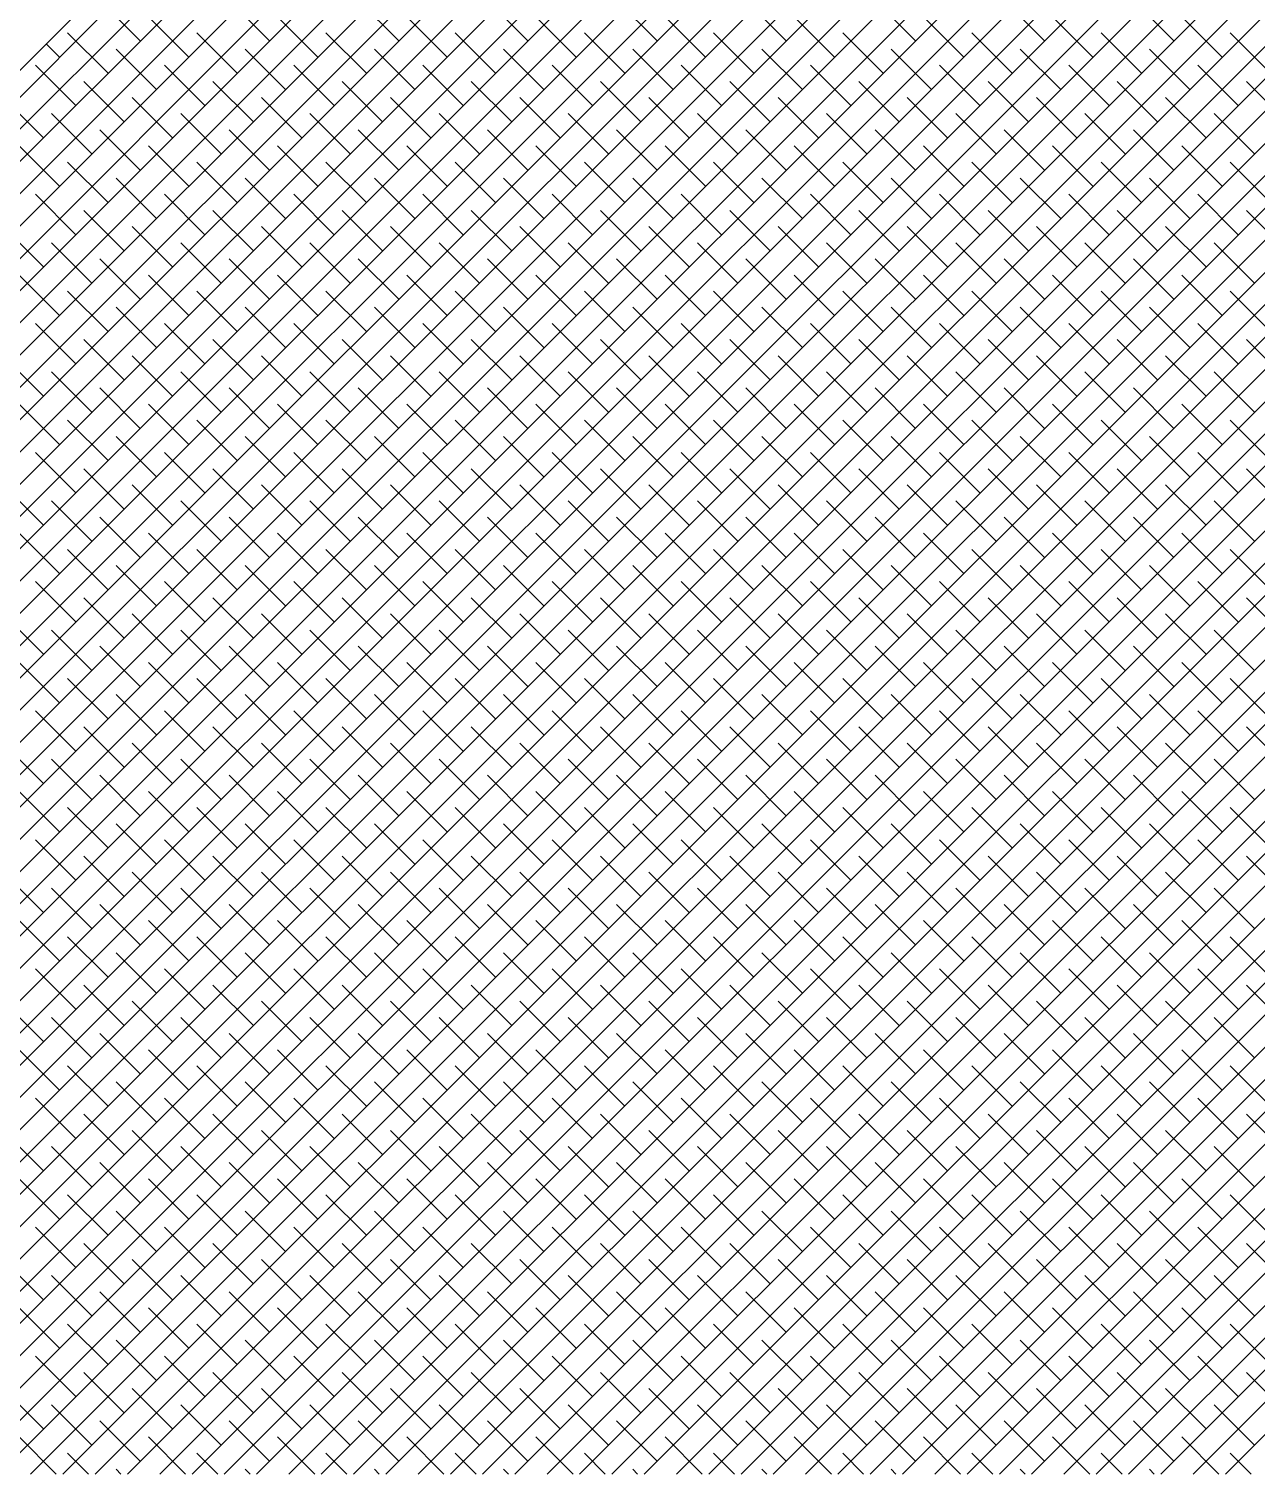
# Model space of a CAD drawing. Extents: x 34 to 831, y 17 to 546.
# Drawn here: x 139.352 to 140.024, y 54.465 to 55.257 of the extents above; entities that cross this region are included whole.
import ezdxf

# ---------------------------------------------------------------- set-up
doc = ezdxf.new("R2010")
doc.units = 0
doc.header["$LTSCALE"] = 8
doc.layers.get('0').update_dxf_attribs({"color": 2, "linetype": 'CONTINUOUS'})
doc.layers.add('OT', color=1, linetype='CONTINUOUS')

msp = doc.modelspace()

# ---------------------------------------------------------------- linework, layer by layer
for p, q in [((138.59316, 54.46542), (140.57864, 56.4509)), ((138.61084, 54.46542), (140.57864, 56.43322)), ((138.62852, 54.46542), (140.57864, 56.41554)), ((138.64619, 54.46542), (140.57864, 56.39786)), ((138.66387, 54.46542), (140.57864, 56.38019)), ((138.68155, 54.46542), (140.57864, 56.36251)), ((138.69923, 54.46542), (140.57864, 56.34483)), ((138.7169, 54.46542), (140.57864, 56.32715)), ((138.73458, 54.46542), (140.57864, 56.30948)), ((138.75226, 54.46542), (140.57864, 56.2918)), ((138.76994, 54.46542), (140.57864, 56.27412)), ((138.78762, 54.46542), (140.57864, 56.25644)), ((138.80529, 54.46542), (140.57864, 56.23877)), ((138.82297, 54.46542), (140.57864, 56.22109)), ((138.84065, 54.46542), (140.57864, 56.20341)), ((138.85833, 54.46542), (140.57864, 56.18573)), ((138.876, 54.46542), (140.57864, 56.16805)), ((138.89368, 54.46542), (140.57864, 56.15038)), ((138.91136, 54.46542), (140.57864, 56.1327)), ((138.92904, 54.46542), (140.57864, 56.11502)), ((138.94671, 54.46542), (140.57864, 56.09734)), ((138.96439, 54.46542), (140.57864, 56.07967)), ((138.98207, 54.46542), (140.57864, 56.06199)), ((138.99975, 54.46542), (140.57864, 56.04431)), ((139.01742, 54.46542), (140.57864, 56.02663)), ((139.0351, 54.46542), (140.57864, 56.00896)), ((139.05278, 54.46542), (140.57864, 55.99128)), ((139.07046, 54.46542), (140.57864, 55.9736)), ((139.08814, 54.46542), (140.57864, 55.95592)), ((139.10581, 54.46542), (140.57864, 55.93825)), ((139.12349, 54.46542), (140.57864, 55.92057)), ((139.14117, 54.46542), (140.57864, 55.90289)), ((139.15885, 54.46542), (140.57864, 55.88521)), ((139.17652, 54.46542), (140.57864, 55.86753)), ((139.1942, 54.46542), (140.57864, 55.84986)), ((139.21188, 54.46542), (140.57864, 55.83218)), ((139.22956, 54.46542), (140.57864, 55.8145)), ((139.24723, 54.46542), (140.57864, 55.79682)), ((139.26491, 54.46542), (140.57864, 55.77915)), ((139.28259, 54.46542), (140.57864, 55.76147)), ((139.30027, 54.46542), (140.57864, 55.74379)), ((139.31795, 54.46542), (140.57864, 55.72611)), ((139.33562, 54.46542), (140.57864, 55.70844)), ((139.3533, 54.46542), (140.57864, 55.69076)), ((139.37098, 54.46542), (140.57864, 55.67308)), ((139.38866, 54.46542), (140.57864, 55.6554)), ((139.40633, 54.46542), (140.57864, 55.63772)), ((139.42401, 54.46542), (140.57864, 55.62005)), ((139.44169, 54.46542), (140.57864, 55.60237)), ((139.45937, 54.46542), (140.57864, 55.58469)), ((139.47704, 54.46542), (140.57864, 55.56701)), ((139.49472, 54.46542), (140.57864, 55.54934)), ((139.5124, 54.46542), (140.57864, 55.53166)), ((139.53008, 54.46542), (140.57864, 55.51398)), ((139.54775, 54.46542), (140.57864, 55.4963)), ((139.56543, 54.46542), (140.57864, 55.47863)), ((139.58311, 54.46542), (140.57864, 55.46095)), ((139.60079, 54.46542), (140.57864, 55.44327)), ((139.61847, 54.46542), (140.57864, 55.42559)), ((139.63614, 54.46542), (140.57864, 55.40792)), ((139.65382, 54.46542), (140.57864, 55.39024)), ((139.6715, 54.46542), (140.57864, 55.37256)), ((139.68918, 54.46542), (140.57864, 55.35488)), ((139.70685, 54.46542), (140.57864, 55.3372)), ((139.72453, 54.46542), (140.57864, 55.31953)), ((139.74221, 54.46542), (140.57864, 55.30185)), ((139.75989, 54.46542), (140.57864, 55.28417)), ((139.41339, 55.2503), (139.39129, 55.27239)), ((139.4841, 55.2503), (139.462, 55.27239)), ((139.55481, 55.2503), (139.53271, 55.27239)), ((139.62552, 55.2503), (139.60342, 55.27239)), ((139.69623, 55.2503), (139.67413, 55.27239)), ((139.76694, 55.2503), (139.74484, 55.27239)), ((139.83765, 55.2503), (139.81556, 55.27239)), ((139.90836, 55.2503), (139.88627, 55.27239)), ((139.97907, 55.2503), (139.95698, 55.27239)), ((139.4399, 55.24146), (139.41781, 55.26355)), ((139.51062, 55.24146), (139.48852, 55.26355)), ((139.58133, 55.24146), (139.55923, 55.26355)), ((139.65204, 55.24146), (139.62994, 55.26355)), ((139.72275, 55.24146), (139.70065, 55.26355)), ((139.79346, 55.24146), (139.77136, 55.26355)), ((139.77756, 54.46542), (140.57864, 55.26649)), ((139.86417, 55.24146), (139.84207, 55.26355)), ((139.93488, 55.24146), (139.91278, 55.26355)), ((140.00559, 55.24146), (139.98349, 55.26355)), ((139.39571, 55.23262), (139.37361, 55.25471)), ((139.46642, 55.23262), (139.44432, 55.25471)), ((139.53713, 55.23262), (139.51503, 55.25471)), ((139.60784, 55.23262), (139.58575, 55.25471)), ((139.67855, 55.23262), (139.65646, 55.25471)), ((139.74926, 55.23262), (139.72717, 55.25471)), ((139.81997, 55.23262), (139.79788, 55.25471)), ((139.89069, 55.23262), (139.86859, 55.25471)), ((139.9614, 55.23262), (139.9393, 55.25471)), ((140.03211, 55.23262), (140.01001, 55.25471)), ((139.36919, 55.24146), (139.36193, 55.24872)), ((139.79524, 54.46542), (140.57864, 55.24882)), ((139.42223, 55.22378), (139.40013, 55.24588)), ((139.49294, 55.22378), (139.47084, 55.24588)), ((139.56365, 55.22378), (139.54155, 55.24588)), ((139.63436, 55.22378), (139.61226, 55.24588)), ((139.70507, 55.22378), (139.68297, 55.24588)), ((139.77578, 55.22378), (139.75368, 55.24588)), ((139.84649, 55.22378), (139.82439, 55.24588)), ((139.9172, 55.22378), (139.8951, 55.24588)), ((139.98791, 55.22378), (139.96582, 55.24588)), ((139.37803, 55.21494), (139.35594, 55.23704)), ((139.44874, 55.21494), (139.42665, 55.23704)), ((139.51945, 55.21494), (139.49736, 55.23704)), ((139.59016, 55.21494), (139.56807, 55.23704)), ((139.66088, 55.21494), (139.63878, 55.23704)), ((139.73159, 55.21494), (139.70949, 55.23704)), ((139.8023, 55.21494), (139.7802, 55.23704)), ((139.81292, 54.46542), (140.57864, 55.23114)), ((139.87301, 55.21494), (139.85091, 55.23704)), ((139.94372, 55.21494), (139.92162, 55.23704)), ((140.01443, 55.21494), (139.99233, 55.23704)), ((139.40455, 55.2061), (139.38245, 55.2282)), ((139.47526, 55.2061), (139.45316, 55.2282)), ((139.54597, 55.2061), (139.52387, 55.2282)), ((139.61668, 55.2061), (139.59458, 55.2282)), ((139.68739, 55.2061), (139.6653, 55.2282)), ((139.7581, 55.2061), (139.73601, 55.2282)), ((139.82881, 55.2061), (139.80672, 55.2282)), ((139.89952, 55.2061), (139.87743, 55.2282)), ((139.97023, 55.2061), (139.94814, 55.2282)), ((140.04095, 55.2061), (140.01885, 55.2282)), ((139.36036, 55.19726), (139.33826, 55.21936)), ((139.43107, 55.19726), (139.40897, 55.21936)), ((139.50178, 55.19726), (139.47968, 55.21936)), ((139.57249, 55.19726), (139.55039, 55.21936)), ((139.6432, 55.19726), (139.6211, 55.21936)), ((139.71391, 55.19726), (139.69181, 55.21936)), ((139.78462, 55.19726), (139.76252, 55.21936)), ((139.85533, 55.19726), (139.83323, 55.21936)), ((139.92604, 55.19726), (139.90394, 55.21936)), ((139.99675, 55.19726), (139.97465, 55.21936)), ((139.38687, 55.18842), (139.36477, 55.21052)), ((139.45758, 55.18842), (139.43549, 55.21052)), ((139.52829, 55.18842), (139.5062, 55.21052)), ((139.599, 55.18842), (139.57691, 55.21052)), ((139.66971, 55.18842), (139.64762, 55.21052)), ((139.74043, 55.18842), (139.71833, 55.21052)), ((139.81114, 55.18842), (139.78904, 55.21052)), ((139.8306, 54.46542), (140.57864, 55.21346)), ((139.88185, 55.18842), (139.85975, 55.21052)), ((139.95256, 55.18842), (139.93046, 55.21052)), ((140.02327, 55.18842), (140.00117, 55.21052)), ((139.41339, 55.17958), (139.39129, 55.20168)), ((139.4841, 55.17958), (139.462, 55.20168)), ((139.55481, 55.17958), (139.53271, 55.20168)), ((139.62552, 55.17958), (139.60342, 55.20168)), ((139.69623, 55.17958), (139.67413, 55.20168)), ((139.76694, 55.17958), (139.74484, 55.20168)), ((139.83765, 55.17958), (139.81556, 55.20168)), ((139.90836, 55.17958), (139.88627, 55.20168)), ((139.97907, 55.17958), (139.95698, 55.20168)), ((139.36919, 55.17075), (139.3471, 55.19284)), ((139.4399, 55.17075), (139.41781, 55.19284)), ((139.51062, 55.17075), (139.48852, 55.19284)), ((139.58133, 55.17075), (139.55923, 55.19284)), ((139.65204, 55.17075), (139.62994, 55.19284)), ((139.72275, 55.17075), (139.70065, 55.19284)), ((139.79346, 55.17075), (139.77136, 55.19284)), ((139.86417, 55.17075), (139.84207, 55.19284)), ((139.84828, 54.46542), (140.57864, 55.19578)), ((139.93488, 55.17075), (139.91278, 55.19284)), ((140.00559, 55.17075), (139.98349, 55.19284)), ((139.39571, 55.16191), (139.37361, 55.184)), ((139.46642, 55.16191), (139.44432, 55.184)), ((139.53713, 55.16191), (139.51503, 55.184)), ((139.60784, 55.16191), (139.58575, 55.184)), ((139.67855, 55.16191), (139.65646, 55.184)), ((139.74926, 55.16191), (139.72717, 55.184)), ((139.81997, 55.16191), (139.79788, 55.184)), ((139.89069, 55.16191), (139.86859, 55.184)), ((139.9614, 55.16191), (139.9393, 55.184)), ((140.03211, 55.16191), (140.01001, 55.184)), ((139.86595, 54.46542), (140.57864, 55.17811)), ((139.42223, 55.15307), (139.40013, 55.17517)), ((139.49294, 55.15307), (139.47084, 55.17517)), ((139.56365, 55.15307), (139.54155, 55.17517)), ((139.63436, 55.15307), (139.61226, 55.17517)), ((139.70507, 55.15307), (139.68297, 55.17517)), ((139.77578, 55.15307), (139.75368, 55.17517)), ((139.84649, 55.15307), (139.82439, 55.17517)), ((139.9172, 55.15307), (139.8951, 55.17517)), ((139.98791, 55.15307), (139.96582, 55.17517)), ((139.37803, 55.14423), (139.35594, 55.16633)), ((139.44874, 55.14423), (139.42665, 55.16633)), ((139.51945, 55.14423), (139.49736, 55.16633)), ((139.59016, 55.14423), (139.56807, 55.16633)), ((139.66088, 55.14423), (139.63878, 55.16633)), ((139.73159, 55.14423), (139.70949, 55.16633)), ((139.8023, 55.14423), (139.7802, 55.16633)), ((139.87301, 55.14423), (139.85091, 55.16633)), ((139.88363, 54.46542), (140.57864, 55.16043)), ((139.94372, 55.14423), (139.92162, 55.16633)), ((140.01443, 55.14423), (139.99233, 55.16633)), ((139.40455, 55.13539), (139.38245, 55.15749)), ((139.47526, 55.13539), (139.45316, 55.15749)), ((139.54597, 55.13539), (139.52387, 55.15749)), ((139.61668, 55.13539), (139.59458, 55.15749)), ((139.68739, 55.13539), (139.6653, 55.15749)), ((139.7581, 55.13539), (139.73601, 55.15749)), ((139.82881, 55.13539), (139.80672, 55.15749)), ((139.89952, 55.13539), (139.87743, 55.15749)), ((139.97023, 55.13539), (139.94814, 55.15749)), ((140.04095, 55.13539), (140.01885, 55.15749)), ((139.36036, 55.12655), (139.33826, 55.14865)), ((139.43107, 55.12655), (139.40897, 55.14865)), ((139.50178, 55.12655), (139.47968, 55.14865)), ((139.57249, 55.12655), (139.55039, 55.14865)), ((139.6432, 55.12655), (139.6211, 55.14865)), ((139.71391, 55.12655), (139.69181, 55.14865)), ((139.78462, 55.12655), (139.76252, 55.14865)), ((139.85533, 55.12655), (139.83323, 55.14865)), ((139.92604, 55.12655), (139.90394, 55.14865)), ((139.99675, 55.12655), (139.97465, 55.14865)), ((139.38687, 55.11771), (139.36477, 55.13981)), ((139.45758, 55.11771), (139.43549, 55.13981)), ((139.52829, 55.11771), (139.5062, 55.13981)), ((139.599, 55.11771), (139.57691, 55.13981)), ((139.66971, 55.11771), (139.64762, 55.13981)), ((139.74043, 55.11771), (139.71833, 55.13981)), ((139.81114, 55.11771), (139.78904, 55.13981)), ((139.88185, 55.11771), (139.85975, 55.13981)), ((139.90131, 54.46542), (140.57864, 55.14275)), ((139.95256, 55.11771), (139.93046, 55.13981)), ((140.02327, 55.11771), (140.00117, 55.13981)), ((139.41339, 55.10887), (139.39129, 55.13097)), ((139.4841, 55.10887), (139.462, 55.13097)), ((139.55481, 55.10887), (139.53271, 55.13097)), ((139.62552, 55.10887), (139.60342, 55.13097)), ((139.69623, 55.10887), (139.67413, 55.13097)), ((139.76694, 55.10887), (139.74484, 55.13097)), ((139.83765, 55.10887), (139.81556, 55.13097)), ((139.90836, 55.10887), (139.88627, 55.13097)), ((139.97907, 55.10887), (139.95698, 55.13097)), ((139.36919, 55.10004), (139.3471, 55.12213)), ((139.4399, 55.10004), (139.41781, 55.12213)), ((139.51062, 55.10004), (139.48852, 55.12213)), ((139.58133, 55.10004), (139.55923, 55.12213)), ((139.65204, 55.10004), (139.62994, 55.12213)), ((139.72275, 55.10004), (139.70065, 55.12213)), ((139.79346, 55.10004), (139.77136, 55.12213)), ((139.86417, 55.10004), (139.84207, 55.12213)), ((139.93488, 55.10004), (139.91278, 55.12213)), ((139.91899, 54.46542), (140.57864, 55.12507)), ((140.00559, 55.10004), (139.98349, 55.12213)), ((139.39571, 55.0912), (139.37361, 55.11329)), ((139.46642, 55.0912), (139.44432, 55.11329)), ((139.53713, 55.0912), (139.51503, 55.11329)), ((139.60784, 55.0912), (139.58575, 55.11329)), ((139.67855, 55.0912), (139.65646, 55.11329)), ((139.74926, 55.0912), (139.72717, 55.11329)), ((139.81997, 55.0912), (139.79788, 55.11329)), ((139.89069, 55.0912), (139.86859, 55.11329)), ((139.9614, 55.0912), (139.9393, 55.11329)), ((140.03211, 55.0912), (140.01001, 55.11329)), ((139.42223, 55.08236), (139.40013, 55.10445)), ((139.49294, 55.08236), (139.47084, 55.10445)), ((139.56365, 55.08236), (139.54155, 55.10445)), ((139.63436, 55.08236), (139.61226, 55.10445)), ((139.70507, 55.08236), (139.68297, 55.10445)), ((139.77578, 55.08236), (139.75368, 55.10445)), ((139.84649, 55.08236), (139.82439, 55.10445)), ((139.9172, 55.08236), (139.8951, 55.10445)), ((139.93666, 54.46542), (140.57864, 55.10739)), ((139.98791, 55.08236), (139.96582, 55.10445)), ((139.37803, 55.07352), (139.35594, 55.09562)), ((139.44874, 55.07352), (139.42665, 55.09562)), ((139.51945, 55.07352), (139.49736, 55.09562)), ((139.59016, 55.07352), (139.56807, 55.09562)), ((139.66088, 55.07352), (139.63878, 55.09562)), ((139.73159, 55.07352), (139.70949, 55.09562)), ((139.8023, 55.07352), (139.7802, 55.09562)), ((139.87301, 55.07352), (139.85091, 55.09562)), ((139.94372, 55.07352), (139.92162, 55.09562)), ((139.95434, 54.46542), (140.57864, 55.08972)), ((140.01443, 55.07352), (139.99233, 55.09562)), ((139.40455, 55.06468), (139.38245, 55.08678)), ((139.47526, 55.06468), (139.45316, 55.08678)), ((139.54597, 55.06468), (139.52387, 55.08678)), ((139.61668, 55.06468), (139.59458, 55.08678)), ((139.68739, 55.06468), (139.6653, 55.08678)), ((139.7581, 55.06468), (139.73601, 55.08678)), ((139.82881, 55.06468), (139.80672, 55.08678)), ((139.89952, 55.06468), (139.87743, 55.08678)), ((139.97023, 55.06468), (139.94814, 55.08678)), ((140.04095, 55.06468), (140.01885, 55.08678)), ((139.36036, 55.05584), (139.33826, 55.07794)), ((139.43107, 55.05584), (139.40897, 55.07794)), ((139.50178, 55.05584), (139.47968, 55.07794)), ((139.57249, 55.05584), (139.55039, 55.07794)), ((139.6432, 55.05584), (139.6211, 55.07794)), ((139.71391, 55.05584), (139.69181, 55.07794)), ((139.78462, 55.05584), (139.76252, 55.07794)), ((139.85533, 55.05584), (139.83323, 55.07794)), ((139.92604, 55.05584), (139.90394, 55.07794)), ((139.99675, 55.05584), (139.97465, 55.07794)), ((139.38687, 55.047), (139.36477, 55.0691)), ((139.45758, 55.047), (139.43549, 55.0691)), ((139.52829, 55.047), (139.5062, 55.0691)), ((139.599, 55.047), (139.57691, 55.0691)), ((139.66971, 55.047), (139.64762, 55.0691)), ((139.74043, 55.047), (139.71833, 55.0691)), ((139.81114, 55.047), (139.78904, 55.0691)), ((139.88185, 55.047), (139.85975, 55.0691)), ((139.95256, 55.047), (139.93046, 55.0691)), ((139.97202, 54.46542), (140.57864, 55.07204)), ((140.02327, 55.047), (140.00117, 55.0691)), ((139.41339, 55.03816), (139.39129, 55.06026)), ((139.4841, 55.03816), (139.462, 55.06026)), ((139.55481, 55.03816), (139.53271, 55.06026)), ((139.62552, 55.03816), (139.60342, 55.06026)), ((139.69623, 55.03816), (139.67413, 55.06026)), ((139.76694, 55.03816), (139.74484, 55.06026)), ((139.83765, 55.03816), (139.81556, 55.06026)), ((139.90836, 55.03816), (139.88627, 55.06026)), ((139.97907, 55.03816), (139.95698, 55.06026)), ((139.36919, 55.02932), (139.3471, 55.05142)), ((139.4399, 55.02932), (139.41781, 55.05142)), ((139.51062, 55.02932), (139.48852, 55.05142)), ((139.58133, 55.02932), (139.55923, 55.05142)), ((139.65204, 55.02932), (139.62994, 55.05142)), ((139.72275, 55.02932), (139.70065, 55.05142)), ((139.79346, 55.02932), (139.77136, 55.05142)), ((139.86417, 55.02932), (139.84207, 55.05142)), ((139.93488, 55.02932), (139.91278, 55.05142)), ((140.00559, 55.02932), (139.98349, 55.05142)), ((139.9897, 54.46542), (140.57864, 55.05436)), ((139.39571, 55.02049), (139.37361, 55.04258)), ((139.46642, 55.02049), (139.44432, 55.04258)), ((139.53713, 55.02049), (139.51503, 55.04258)), ((139.60784, 55.02049), (139.58575, 55.04258)), ((139.67855, 55.02049), (139.65646, 55.04258)), ((139.74926, 55.02049), (139.72717, 55.04258)), ((139.81997, 55.02049), (139.79788, 55.04258)), ((139.89069, 55.02049), (139.86859, 55.04258)), ((139.9614, 55.02049), (139.9393, 55.04258)), ((140.03211, 55.02049), (140.01001, 55.04258)), ((139.42223, 55.01165), (139.40013, 55.03374)), ((139.49294, 55.01165), (139.47084, 55.03374)), ((139.56365, 55.01165), (139.54155, 55.03374)), ((139.63436, 55.01165), (139.61226, 55.03374)), ((139.70507, 55.01165), (139.68297, 55.03374)), ((139.77578, 55.01165), (139.75368, 55.03374)), ((139.84649, 55.01165), (139.82439, 55.03374)), ((139.9172, 55.01165), (139.8951, 55.03374)), ((139.98791, 55.01165), (139.96582, 55.03374)), ((140.00737, 54.46542), (140.57864, 55.03668)), ((139.37803, 55.00281), (139.35594, 55.0249)), ((139.44874, 55.00281), (139.42665, 55.0249)), ((139.51945, 55.00281), (139.49736, 55.0249)), ((139.59016, 55.00281), (139.56807, 55.0249)), ((139.66088, 55.00281), (139.63878, 55.0249)), ((139.73159, 55.00281), (139.70949, 55.0249)), ((139.8023, 55.00281), (139.7802, 55.0249)), ((139.87301, 55.00281), (139.85091, 55.0249)), ((139.94372, 55.00281), (139.92162, 55.0249)), ((140.01443, 55.00281), (139.99233, 55.0249)), ((139.40455, 54.99397), (139.38245, 55.01607)), ((139.47526, 54.99397), (139.45316, 55.01607)), ((139.54597, 54.99397), (139.52387, 55.01607)), ((139.61668, 54.99397), (139.59458, 55.01607)), ((139.68739, 54.99397), (139.6653, 55.01607)), ((139.7581, 54.99397), (139.73601, 55.01607)), ((139.82881, 54.99397), (139.80672, 55.01607)), ((139.89952, 54.99397), (139.87743, 55.01607)), ((139.97023, 54.99397), (139.94814, 55.01607)), ((140.04095, 54.99397), (140.01885, 55.01607)), ((139.36036, 54.98513), (139.33826, 55.00723)), ((139.43107, 54.98513), (139.40897, 55.00723)), ((139.50178, 54.98513), (139.47968, 55.00723)), ((139.57249, 54.98513), (139.55039, 55.00723)), ((139.6432, 54.98513), (139.6211, 55.00723)), ((139.71391, 54.98513), (139.69181, 55.00723)), ((139.78462, 54.98513), (139.76252, 55.00723)), ((139.85533, 54.98513), (139.83323, 55.00723)), ((139.92604, 54.98513), (139.90394, 55.00723)), ((139.99675, 54.98513), (139.97465, 55.00723)), ((139.38687, 54.97629), (139.36477, 54.99839)), ((139.45758, 54.97629), (139.43549, 54.99839)), ((139.52829, 54.97629), (139.5062, 54.99839)), ((139.599, 54.97629), (139.57691, 54.99839)), ((139.66971, 54.97629), (139.64762, 54.99839)), ((139.74043, 54.97629), (139.71833, 54.99839)), ((139.81114, 54.97629), (139.78904, 54.99839)), ((139.88185, 54.97629), (139.85975, 54.99839)), ((139.95256, 54.97629), (139.93046, 54.99839)), ((140.02327, 54.97629), (140.00117, 54.99839)), ((139.41339, 54.96745), (139.39129, 54.98955)), ((139.4841, 54.96745), (139.462, 54.98955)), ((139.55481, 54.96745), (139.53271, 54.98955)), ((139.62552, 54.96745), (139.60342, 54.98955)), ((139.69623, 54.96745), (139.67413, 54.98955)), ((139.76694, 54.96745), (139.74484, 54.98955)), ((139.83765, 54.96745), (139.81556, 54.98955)), ((139.90836, 54.96745), (139.88627, 54.98955)), ((139.97907, 54.96745), (139.95698, 54.98955)), ((139.36919, 54.95861), (139.3471, 54.98071)), ((139.4399, 54.95861), (139.41781, 54.98071)), ((139.51062, 54.95861), (139.48852, 54.98071)), ((139.58133, 54.95861), (139.55923, 54.98071)), ((139.65204, 54.95861), (139.62994, 54.98071)), ((139.72275, 54.95861), (139.70065, 54.98071)), ((139.79346, 54.95861), (139.77136, 54.98071)), ((139.86417, 54.95861), (139.84207, 54.98071)), ((139.93488, 54.95861), (139.91278, 54.98071)), ((140.00559, 54.95861), (139.98349, 54.98071)), ((139.39571, 54.94977), (139.37361, 54.97187)), ((139.46642, 54.94977), (139.44432, 54.97187)), ((139.53713, 54.94977), (139.51503, 54.97187)), ((139.60784, 54.94977), (139.58575, 54.97187)), ((139.67855, 54.94977), (139.65646, 54.97187)), ((139.74926, 54.94977), (139.72717, 54.97187)), ((139.81997, 54.94977), (139.79788, 54.97187)), ((139.89069, 54.94977), (139.86859, 54.97187)), ((139.9614, 54.94977), (139.9393, 54.97187)), ((140.03211, 54.94977), (140.01001, 54.97187)), ((139.42223, 54.94094), (139.40013, 54.96303)), ((139.49294, 54.94094), (139.47084, 54.96303)), ((139.56365, 54.94094), (139.54155, 54.96303)), ((139.63436, 54.94094), (139.61226, 54.96303)), ((139.70507, 54.94094), (139.68297, 54.96303)), ((139.77578, 54.94094), (139.75368, 54.96303)), ((139.84649, 54.94094), (139.82439, 54.96303)), ((139.9172, 54.94094), (139.8951, 54.96303)), ((139.98791, 54.94094), (139.96582, 54.96303)), ((139.37803, 54.9321), (139.35594, 54.95419)), ((139.44874, 54.9321), (139.42665, 54.95419)), ((139.51945, 54.9321), (139.49736, 54.95419)), ((139.59016, 54.9321), (139.56807, 54.95419)), ((139.66088, 54.9321), (139.63878, 54.95419)), ((139.73159, 54.9321), (139.70949, 54.95419)), ((139.8023, 54.9321), (139.7802, 54.95419)), ((139.87301, 54.9321), (139.85091, 54.95419)), ((139.94372, 54.9321), (139.92162, 54.95419)), ((140.01443, 54.9321), (139.99233, 54.95419)), ((139.40455, 54.92326), (139.38245, 54.94536)), ((139.47526, 54.92326), (139.45316, 54.94536)), ((139.54597, 54.92326), (139.52387, 54.94536)), ((139.61668, 54.92326), (139.59458, 54.94536)), ((139.68739, 54.92326), (139.6653, 54.94536)), ((139.7581, 54.92326), (139.73601, 54.94536)), ((139.82881, 54.92326), (139.80672, 54.94536)), ((139.89952, 54.92326), (139.87743, 54.94536)), ((139.97023, 54.92326), (139.94814, 54.94536)), ((140.04095, 54.92326), (140.01885, 54.94536)), ((139.36036, 54.91442), (139.33826, 54.93652)), ((139.43107, 54.91442), (139.40897, 54.93652)), ((139.50178, 54.91442), (139.47968, 54.93652)), ((139.57249, 54.91442), (139.55039, 54.93652)), ((139.6432, 54.91442), (139.6211, 54.93652)), ((139.71391, 54.91442), (139.69181, 54.93652)), ((139.78462, 54.91442), (139.76252, 54.93652)), ((139.85533, 54.91442), (139.83323, 54.93652)), ((139.92604, 54.91442), (139.90394, 54.93652)), ((139.99675, 54.91442), (139.97465, 54.93652)), ((139.38687, 54.90558), (139.36477, 54.92768)), ((139.45758, 54.90558), (139.43549, 54.92768)), ((139.52829, 54.90558), (139.5062, 54.92768)), ((139.599, 54.90558), (139.57691, 54.92768)), ((139.66971, 54.90558), (139.64762, 54.92768)), ((139.74043, 54.90558), (139.71833, 54.92768)), ((139.81114, 54.90558), (139.78904, 54.92768)), ((139.88185, 54.90558), (139.85975, 54.92768)), ((139.95256, 54.90558), (139.93046, 54.92768)), ((140.02327, 54.90558), (140.00117, 54.92768)), ((139.41339, 54.89674), (139.39129, 54.91884)), ((139.4841, 54.89674), (139.462, 54.91884)), ((139.55481, 54.89674), (139.53271, 54.91884)), ((139.62552, 54.89674), (139.60342, 54.91884)), ((139.69623, 54.89674), (139.67413, 54.91884)), ((139.76694, 54.89674), (139.74484, 54.91884)), ((139.83765, 54.89674), (139.81556, 54.91884)), ((139.90836, 54.89674), (139.88627, 54.91884)), ((139.97907, 54.89674), (139.95698, 54.91884)), ((139.36919, 54.8879), (139.3471, 54.91)), ((139.4399, 54.8879), (139.41781, 54.91)), ((139.51062, 54.8879), (139.48852, 54.91)), ((139.58133, 54.8879), (139.55923, 54.91)), ((139.65204, 54.8879), (139.62994, 54.91)), ((139.72275, 54.8879), (139.70065, 54.91)), ((139.79346, 54.8879), (139.77136, 54.91)), ((139.86417, 54.8879), (139.84207, 54.91)), ((139.93488, 54.8879), (139.91278, 54.91)), ((140.00559, 54.8879), (139.98349, 54.91)), ((139.39571, 54.87906), (139.37361, 54.90116)), ((139.46642, 54.87906), (139.44432, 54.90116)), ((139.53713, 54.87906), (139.51503, 54.90116)), ((139.60784, 54.87906), (139.58575, 54.90116)), ((139.67855, 54.87906), (139.65646, 54.90116)), ((139.74926, 54.87906), (139.72717, 54.90116)), ((139.81997, 54.87906), (139.79788, 54.90116)), ((139.89069, 54.87906), (139.86859, 54.90116)), ((139.9614, 54.87906), (139.9393, 54.90116)), ((140.03211, 54.87906), (140.01001, 54.90116)), ((139.42223, 54.87023), (139.40013, 54.89232)), ((139.49294, 54.87023), (139.47084, 54.89232)), ((139.56365, 54.87023), (139.54155, 54.89232)), ((139.63436, 54.87023), (139.61226, 54.89232)), ((139.70507, 54.87023), (139.68297, 54.89232)), ((139.77578, 54.87023), (139.75368, 54.89232)), ((139.84649, 54.87023), (139.82439, 54.89232)), ((139.9172, 54.87023), (139.8951, 54.89232)), ((139.98791, 54.87023), (139.96582, 54.89232)), ((139.37803, 54.86139), (139.35594, 54.88348)), ((139.44874, 54.86139), (139.42665, 54.88348)), ((139.51945, 54.86139), (139.49736, 54.88348)), ((139.59016, 54.86139), (139.56807, 54.88348)), ((139.66088, 54.86139), (139.63878, 54.88348)), ((139.73159, 54.86139), (139.70949, 54.88348)), ((139.8023, 54.86139), (139.7802, 54.88348)), ((139.87301, 54.86139), (139.85091, 54.88348)), ((139.94372, 54.86139), (139.92162, 54.88348)), ((140.01443, 54.86139), (139.99233, 54.88348)), ((139.40455, 54.85255), (139.38245, 54.87464)), ((139.47526, 54.85255), (139.45316, 54.87464)), ((139.54597, 54.85255), (139.52387, 54.87464)), ((139.61668, 54.85255), (139.59458, 54.87464)), ((139.68739, 54.85255), (139.6653, 54.87464)), ((139.7581, 54.85255), (139.73601, 54.87464)), ((139.82881, 54.85255), (139.80672, 54.87464)), ((139.89952, 54.85255), (139.87743, 54.87464)), ((139.97023, 54.85255), (139.94814, 54.87464)), ((140.04095, 54.85255), (140.01885, 54.87464)), ((139.36036, 54.84371), (139.33826, 54.86581)), ((139.43107, 54.84371), (139.40897, 54.86581)), ((139.50178, 54.84371), (139.47968, 54.86581)), ((139.57249, 54.84371), (139.55039, 54.86581)), ((139.6432, 54.84371), (139.6211, 54.86581)), ((139.71391, 54.84371), (139.69181, 54.86581)), ((139.78462, 54.84371), (139.76252, 54.86581)), ((139.85533, 54.84371), (139.83323, 54.86581)), ((139.92604, 54.84371), (139.90394, 54.86581)), ((139.99675, 54.84371), (139.97465, 54.86581)), ((139.38687, 54.83487), (139.36477, 54.85697)), ((139.45758, 54.83487), (139.43549, 54.85697)), ((139.52829, 54.83487), (139.5062, 54.85697)), ((139.599, 54.83487), (139.57691, 54.85697)), ((139.66971, 54.83487), (139.64762, 54.85697)), ((139.74043, 54.83487), (139.71833, 54.85697)), ((139.81114, 54.83487), (139.78904, 54.85697)), ((139.88185, 54.83487), (139.85975, 54.85697)), ((139.95256, 54.83487), (139.93046, 54.85697)), ((140.02327, 54.83487), (140.00117, 54.85697)), ((139.41339, 54.82603), (139.39129, 54.84813)), ((139.4841, 54.82603), (139.462, 54.84813)), ((139.55481, 54.82603), (139.53271, 54.84813)), ((139.62552, 54.82603), (139.60342, 54.84813)), ((139.69623, 54.82603), (139.67413, 54.84813)), ((139.76694, 54.82603), (139.74484, 54.84813)), ((139.83765, 54.82603), (139.81556, 54.84813)), ((139.90836, 54.82603), (139.88627, 54.84813)), ((139.97907, 54.82603), (139.95698, 54.84813)), ((139.36919, 54.81719), (139.3471, 54.83929)), ((139.4399, 54.81719), (139.41781, 54.83929)), ((139.51062, 54.81719), (139.48852, 54.83929)), ((139.58133, 54.81719), (139.55923, 54.83929)), ((139.65204, 54.81719), (139.62994, 54.83929)), ((139.72275, 54.81719), (139.70065, 54.83929)), ((139.79346, 54.81719), (139.77136, 54.83929)), ((139.86417, 54.81719), (139.84207, 54.83929)), ((139.93488, 54.81719), (139.91278, 54.83929)), ((140.00559, 54.81719), (139.98349, 54.83929)), ((139.39571, 54.80835), (139.37361, 54.83045)), ((139.46642, 54.80835), (139.44432, 54.83045)), ((139.53713, 54.80835), (139.51503, 54.83045)), ((139.60784, 54.80835), (139.58575, 54.83045)), ((139.67855, 54.80835), (139.65646, 54.83045)), ((139.74926, 54.80835), (139.72717, 54.83045)), ((139.81997, 54.80835), (139.79788, 54.83045)), ((139.89069, 54.80835), (139.86859, 54.83045)), ((139.9614, 54.80835), (139.9393, 54.83045)), ((140.03211, 54.80835), (140.01001, 54.83045)), ((139.42223, 54.79951), (139.40013, 54.82161)), ((139.49294, 54.79951), (139.47084, 54.82161)), ((139.56365, 54.79951), (139.54155, 54.82161)), ((139.63436, 54.79951), (139.61226, 54.82161)), ((139.70507, 54.79951), (139.68297, 54.82161)), ((139.77578, 54.79951), (139.75368, 54.82161)), ((139.84649, 54.79951), (139.82439, 54.82161)), ((139.9172, 54.79951), (139.8951, 54.82161)), ((139.98791, 54.79951), (139.96582, 54.82161)), ((139.37803, 54.79068), (139.35594, 54.81277)), ((139.44874, 54.79068), (139.42665, 54.81277)), ((139.51945, 54.79068), (139.49736, 54.81277)), ((139.59016, 54.79068), (139.56807, 54.81277)), ((139.66088, 54.79068), (139.63878, 54.81277)), ((139.73159, 54.79068), (139.70949, 54.81277)), ((139.8023, 54.79068), (139.7802, 54.81277)), ((139.87301, 54.79068), (139.85091, 54.81277)), ((139.94372, 54.79068), (139.92162, 54.81277)), ((140.01443, 54.79068), (139.99233, 54.81277)), ((139.40455, 54.78184), (139.38245, 54.80393)), ((139.47526, 54.78184), (139.45316, 54.80393)), ((139.54597, 54.78184), (139.52387, 54.80393)), ((139.61668, 54.78184), (139.59458, 54.80393)), ((139.68739, 54.78184), (139.6653, 54.80393)), ((139.7581, 54.78184), (139.73601, 54.80393)), ((139.82881, 54.78184), (139.80672, 54.80393)), ((139.89952, 54.78184), (139.87743, 54.80393)), ((139.97023, 54.78184), (139.94814, 54.80393)), ((140.04095, 54.78184), (140.01885, 54.80393)), ((139.36036, 54.773), (139.33826, 54.7951)), ((139.43107, 54.773), (139.40897, 54.7951)), ((139.50178, 54.773), (139.47968, 54.7951)), ((139.57249, 54.773), (139.55039, 54.7951)), ((139.6432, 54.773), (139.6211, 54.7951)), ((139.71391, 54.773), (139.69181, 54.7951)), ((139.78462, 54.773), (139.76252, 54.7951)), ((139.85533, 54.773), (139.83323, 54.7951)), ((139.92604, 54.773), (139.90394, 54.7951)), ((139.99675, 54.773), (139.97465, 54.7951)), ((139.38687, 54.76416), (139.36477, 54.78626)), ((139.45758, 54.76416), (139.43549, 54.78626)), ((139.52829, 54.76416), (139.5062, 54.78626)), ((139.599, 54.76416), (139.57691, 54.78626)), ((139.66971, 54.76416), (139.64762, 54.78626)), ((139.74043, 54.76416), (139.71833, 54.78626)), ((139.81114, 54.76416), (139.78904, 54.78626)), ((139.88185, 54.76416), (139.85975, 54.78626)), ((139.95256, 54.76416), (139.93046, 54.78626)), ((140.02327, 54.76416), (140.00117, 54.78626)), ((139.41339, 54.75532), (139.39129, 54.77742)), ((139.4841, 54.75532), (139.462, 54.77742)), ((139.55481, 54.75532), (139.53271, 54.77742)), ((139.62552, 54.75532), (139.60342, 54.77742)), ((139.69623, 54.75532), (139.67413, 54.77742)), ((139.76694, 54.75532), (139.74484, 54.77742)), ((139.83765, 54.75532), (139.81556, 54.77742)), ((139.90836, 54.75532), (139.88627, 54.77742)), ((139.97907, 54.75532), (139.95698, 54.77742)), ((139.36919, 54.74648), (139.3471, 54.76858)), ((139.4399, 54.74648), (139.41781, 54.76858)), ((139.51062, 54.74648), (139.48852, 54.76858)), ((139.58133, 54.74648), (139.55923, 54.76858)), ((139.65204, 54.74648), (139.62994, 54.76858)), ((139.72275, 54.74648), (139.70065, 54.76858)), ((139.79346, 54.74648), (139.77136, 54.76858)), ((139.86417, 54.74648), (139.84207, 54.76858)), ((139.93488, 54.74648), (139.91278, 54.76858)), ((140.00559, 54.74648), (139.98349, 54.76858)), ((139.39571, 54.73764), (139.37361, 54.75974)), ((139.46642, 54.73764), (139.44432, 54.75974)), ((139.53713, 54.73764), (139.51503, 54.75974)), ((139.60784, 54.73764), (139.58575, 54.75974)), ((139.67855, 54.73764), (139.65646, 54.75974)), ((139.74926, 54.73764), (139.72717, 54.75974)), ((139.81997, 54.73764), (139.79788, 54.75974)), ((139.89069, 54.73764), (139.86859, 54.75974)), ((139.9614, 54.73764), (139.9393, 54.75974)), ((140.03211, 54.73764), (140.01001, 54.75974)), ((139.42223, 54.7288), (139.40013, 54.7509)), ((139.49294, 54.7288), (139.47084, 54.7509)), ((139.56365, 54.7288), (139.54155, 54.7509)), ((139.63436, 54.7288), (139.61226, 54.7509)), ((139.70507, 54.7288), (139.68297, 54.7509)), ((139.77578, 54.7288), (139.75368, 54.7509)), ((139.84649, 54.7288), (139.82439, 54.7509)), ((139.9172, 54.7288), (139.8951, 54.7509)), ((139.98791, 54.7288), (139.96582, 54.7509)), ((139.37803, 54.71997), (139.35594, 54.74206)), ((139.44874, 54.71997), (139.42665, 54.74206)), ((139.51945, 54.71997), (139.49736, 54.74206)), ((139.59016, 54.71997), (139.56807, 54.74206)), ((139.66088, 54.71997), (139.63878, 54.74206)), ((139.73159, 54.71997), (139.70949, 54.74206)), ((139.8023, 54.71997), (139.7802, 54.74206)), ((139.87301, 54.71997), (139.85091, 54.74206)), ((139.94372, 54.71997), (139.92162, 54.74206)), ((140.01443, 54.71997), (139.99233, 54.74206)), ((139.40455, 54.71113), (139.38245, 54.73322)), ((139.47526, 54.71113), (139.45316, 54.73322)), ((139.54597, 54.71113), (139.52387, 54.73322)), ((139.61668, 54.71113), (139.59458, 54.73322)), ((139.68739, 54.71113), (139.6653, 54.73322)), ((139.7581, 54.71113), (139.73601, 54.73322)), ((139.82881, 54.71113), (139.80672, 54.73322)), ((139.89952, 54.71113), (139.87743, 54.73322)), ((139.97023, 54.71113), (139.94814, 54.73322)), ((140.04095, 54.71113), (140.01885, 54.73322)), ((139.36036, 54.70229), (139.33826, 54.72438)), ((139.43107, 54.70229), (139.40897, 54.72438)), ((139.50178, 54.70229), (139.47968, 54.72438)), ((139.57249, 54.70229), (139.55039, 54.72438)), ((139.6432, 54.70229), (139.6211, 54.72438)), ((139.71391, 54.70229), (139.69181, 54.72438)), ((139.78462, 54.70229), (139.76252, 54.72438)), ((139.85533, 54.70229), (139.83323, 54.72438)), ((139.92604, 54.70229), (139.90394, 54.72438)), ((139.99675, 54.70229), (139.97465, 54.72438)), ((139.38687, 54.69345), (139.36477, 54.71555)), ((139.45758, 54.69345), (139.43549, 54.71555)), ((139.52829, 54.69345), (139.5062, 54.71555)), ((139.599, 54.69345), (139.57691, 54.71555)), ((139.66971, 54.69345), (139.64762, 54.71555)), ((139.74043, 54.69345), (139.71833, 54.71555)), ((139.81114, 54.69345), (139.78904, 54.71555)), ((139.88185, 54.69345), (139.85975, 54.71555)), ((139.95256, 54.69345), (139.93046, 54.71555)), ((140.02327, 54.69345), (140.00117, 54.71555)), ((139.41339, 54.68461), (139.39129, 54.70671)), ((139.4841, 54.68461), (139.462, 54.70671)), ((139.55481, 54.68461), (139.53271, 54.70671)), ((139.62552, 54.68461), (139.60342, 54.70671)), ((139.69623, 54.68461), (139.67413, 54.70671)), ((139.76694, 54.68461), (139.74484, 54.70671)), ((139.83765, 54.68461), (139.81556, 54.70671)), ((139.90836, 54.68461), (139.88627, 54.70671)), ((139.97907, 54.68461), (139.95698, 54.70671)), ((139.36919, 54.67577), (139.3471, 54.69787)), ((139.4399, 54.67577), (139.41781, 54.69787)), ((139.51062, 54.67577), (139.48852, 54.69787)), ((139.58133, 54.67577), (139.55923, 54.69787)), ((139.65204, 54.67577), (139.62994, 54.69787)), ((139.72275, 54.67577), (139.70065, 54.69787)), ((139.79346, 54.67577), (139.77136, 54.69787)), ((139.86417, 54.67577), (139.84207, 54.69787)), ((139.93488, 54.67577), (139.91278, 54.69787)), ((140.00559, 54.67577), (139.98349, 54.69787)), ((139.39571, 54.66693), (139.37361, 54.68903)), ((139.46642, 54.66693), (139.44432, 54.68903)), ((139.53713, 54.66693), (139.51503, 54.68903)), ((139.60784, 54.66693), (139.58575, 54.68903)), ((139.67855, 54.66693), (139.65646, 54.68903)), ((139.74926, 54.66693), (139.72717, 54.68903)), ((139.81997, 54.66693), (139.79788, 54.68903)), ((139.89069, 54.66693), (139.86859, 54.68903)), ((139.9614, 54.66693), (139.9393, 54.68903)), ((140.03211, 54.66693), (140.01001, 54.68903)), ((139.42223, 54.65809), (139.40013, 54.68019)), ((139.49294, 54.65809), (139.47084, 54.68019)), ((139.56365, 54.65809), (139.54155, 54.68019)), ((139.63436, 54.65809), (139.61226, 54.68019)), ((139.70507, 54.65809), (139.68297, 54.68019)), ((139.77578, 54.65809), (139.75368, 54.68019)), ((139.84649, 54.65809), (139.82439, 54.68019)), ((139.9172, 54.65809), (139.8951, 54.68019)), ((139.98791, 54.65809), (139.96582, 54.68019)), ((139.37803, 54.64925), (139.35594, 54.67135)), ((139.44874, 54.64925), (139.42665, 54.67135)), ((139.51945, 54.64925), (139.49736, 54.67135)), ((139.59016, 54.64925), (139.56807, 54.67135)), ((139.66088, 54.64925), (139.63878, 54.67135)), ((139.73159, 54.64925), (139.70949, 54.67135)), ((139.8023, 54.64925), (139.7802, 54.67135)), ((139.87301, 54.64925), (139.85091, 54.67135)), ((139.94372, 54.64925), (139.92162, 54.67135)), ((140.01443, 54.64925), (139.99233, 54.67135)), ((139.40455, 54.64042), (139.38245, 54.66251)), ((139.47526, 54.64042), (139.45316, 54.66251)), ((139.54597, 54.64042), (139.52387, 54.66251)), ((139.61668, 54.64042), (139.59458, 54.66251)), ((139.68739, 54.64042), (139.6653, 54.66251)), ((139.7581, 54.64042), (139.73601, 54.66251)), ((139.82881, 54.64042), (139.80672, 54.66251)), ((139.89952, 54.64042), (139.87743, 54.66251)), ((139.97023, 54.64042), (139.94814, 54.66251)), ((140.04095, 54.64042), (140.01885, 54.66251)), ((139.36036, 54.63158), (139.33826, 54.65367)), ((139.43107, 54.63158), (139.40897, 54.65367)), ((139.50178, 54.63158), (139.47968, 54.65367)), ((139.57249, 54.63158), (139.55039, 54.65367)), ((139.6432, 54.63158), (139.6211, 54.65367)), ((139.71391, 54.63158), (139.69181, 54.65367)), ((139.78462, 54.63158), (139.76252, 54.65367)), ((139.85533, 54.63158), (139.83323, 54.65367)), ((139.92604, 54.63158), (139.90394, 54.65367)), ((139.99675, 54.63158), (139.97465, 54.65367)), ((139.38687, 54.62274), (139.36477, 54.64484)), ((139.45758, 54.62274), (139.43549, 54.64484)), ((139.52829, 54.62274), (139.5062, 54.64484)), ((139.599, 54.62274), (139.57691, 54.64484)), ((139.66971, 54.62274), (139.64762, 54.64484)), ((139.74043, 54.62274), (139.71833, 54.64484)), ((139.81114, 54.62274), (139.78904, 54.64484)), ((139.88185, 54.62274), (139.85975, 54.64484)), ((139.95256, 54.62274), (139.93046, 54.64484)), ((140.02327, 54.62274), (140.00117, 54.64484)), ((139.41339, 54.6139), (139.39129, 54.636)), ((139.4841, 54.6139), (139.462, 54.636)), ((139.55481, 54.6139), (139.53271, 54.636)), ((139.62552, 54.6139), (139.60342, 54.636)), ((139.69623, 54.6139), (139.67413, 54.636)), ((139.76694, 54.6139), (139.74484, 54.636)), ((139.83765, 54.6139), (139.81556, 54.636)), ((139.90836, 54.6139), (139.88627, 54.636)), ((139.97907, 54.6139), (139.95698, 54.636)), ((139.36919, 54.60506), (139.3471, 54.62716)), ((139.4399, 54.60506), (139.41781, 54.62716)), ((139.51062, 54.60506), (139.48852, 54.62716)), ((139.58133, 54.60506), (139.55923, 54.62716)), ((139.65204, 54.60506), (139.62994, 54.62716)), ((139.72275, 54.60506), (139.70065, 54.62716)), ((139.79346, 54.60506), (139.77136, 54.62716)), ((139.86417, 54.60506), (139.84207, 54.62716)), ((139.93488, 54.60506), (139.91278, 54.62716)), ((140.00559, 54.60506), (139.98349, 54.62716)), ((139.39571, 54.59622), (139.37361, 54.61832)), ((139.46642, 54.59622), (139.44432, 54.61832)), ((139.53713, 54.59622), (139.51503, 54.61832)), ((139.60784, 54.59622), (139.58575, 54.61832)), ((139.67855, 54.59622), (139.65646, 54.61832)), ((139.74926, 54.59622), (139.72717, 54.61832)), ((139.81997, 54.59622), (139.79788, 54.61832)), ((139.89069, 54.59622), (139.86859, 54.61832)), ((139.9614, 54.59622), (139.9393, 54.61832)), ((140.03211, 54.59622), (140.01001, 54.61832)), ((139.42223, 54.58738), (139.40013, 54.60948)), ((139.49294, 54.58738), (139.47084, 54.60948)), ((139.56365, 54.58738), (139.54155, 54.60948)), ((139.63436, 54.58738), (139.61226, 54.60948)), ((139.70507, 54.58738), (139.68297, 54.60948)), ((139.77578, 54.58738), (139.75368, 54.60948)), ((139.84649, 54.58738), (139.82439, 54.60948)), ((139.9172, 54.58738), (139.8951, 54.60948)), ((139.98791, 54.58738), (139.96582, 54.60948)), ((139.37803, 54.57854), (139.35594, 54.60064)), ((139.44874, 54.57854), (139.42665, 54.60064)), ((139.51945, 54.57854), (139.49736, 54.60064)), ((139.59016, 54.57854), (139.56807, 54.60064)), ((139.66088, 54.57854), (139.63878, 54.60064)), ((139.73159, 54.57854), (139.70949, 54.60064)), ((139.8023, 54.57854), (139.7802, 54.60064)), ((139.87301, 54.57854), (139.85091, 54.60064)), ((139.94372, 54.57854), (139.92162, 54.60064)), ((140.01443, 54.57854), (139.99233, 54.60064)), ((139.40455, 54.5697), (139.38245, 54.5918)), ((139.47526, 54.5697), (139.45316, 54.5918)), ((139.54597, 54.5697), (139.52387, 54.5918)), ((139.61668, 54.5697), (139.59458, 54.5918)), ((139.68739, 54.5697), (139.6653, 54.5918)), ((139.7581, 54.5697), (139.73601, 54.5918)), ((139.82881, 54.5697), (139.80672, 54.5918)), ((139.89952, 54.5697), (139.87743, 54.5918)), ((139.97023, 54.5697), (139.94814, 54.5918)), ((140.04095, 54.5697), (140.01885, 54.5918)), ((139.36036, 54.56087), (139.33826, 54.58296)), ((139.43107, 54.56087), (139.40897, 54.58296)), ((139.50178, 54.56087), (139.47968, 54.58296)), ((139.57249, 54.56087), (139.55039, 54.58296)), ((139.6432, 54.56087), (139.6211, 54.58296)), ((139.71391, 54.56087), (139.69181, 54.58296)), ((139.78462, 54.56087), (139.76252, 54.58296)), ((139.85533, 54.56087), (139.83323, 54.58296)), ((139.92604, 54.56087), (139.90394, 54.58296)), ((139.99675, 54.56087), (139.97465, 54.58296)), ((139.38687, 54.55203), (139.36477, 54.57412)), ((139.45758, 54.55203), (139.43549, 54.57412)), ((139.52829, 54.55203), (139.5062, 54.57412)), ((139.599, 54.55203), (139.57691, 54.57412)), ((139.66971, 54.55203), (139.64762, 54.57412)), ((139.74043, 54.55203), (139.71833, 54.57412)), ((139.81114, 54.55203), (139.78904, 54.57412)), ((139.88185, 54.55203), (139.85975, 54.57412)), ((139.95256, 54.55203), (139.93046, 54.57412)), ((140.02327, 54.55203), (140.00117, 54.57412)), ((139.41339, 54.54319), (139.39129, 54.56529)), ((139.4841, 54.54319), (139.462, 54.56529)), ((139.55481, 54.54319), (139.53271, 54.56529)), ((139.62552, 54.54319), (139.60342, 54.56529)), ((139.69623, 54.54319), (139.67413, 54.56529)), ((139.76694, 54.54319), (139.74484, 54.56529)), ((139.83765, 54.54319), (139.81556, 54.56529)), ((139.90836, 54.54319), (139.88627, 54.56529)), ((139.97907, 54.54319), (139.95698, 54.56529)), ((139.36919, 54.53435), (139.3471, 54.55645)), ((139.4399, 54.53435), (139.41781, 54.55645)), ((139.51062, 54.53435), (139.48852, 54.55645)), ((139.58133, 54.53435), (139.55923, 54.55645)), ((139.65204, 54.53435), (139.62994, 54.55645)), ((139.72275, 54.53435), (139.70065, 54.55645)), ((139.79346, 54.53435), (139.77136, 54.55645)), ((139.86417, 54.53435), (139.84207, 54.55645)), ((139.93488, 54.53435), (139.91278, 54.55645)), ((140.00559, 54.53435), (139.98349, 54.55645)), ((139.39571, 54.52551), (139.37361, 54.54761)), ((139.46642, 54.52551), (139.44432, 54.54761)), ((139.53713, 54.52551), (139.51503, 54.54761)), ((139.60784, 54.52551), (139.58575, 54.54761)), ((139.67855, 54.52551), (139.65646, 54.54761)), ((139.74926, 54.52551), (139.72717, 54.54761)), ((139.81997, 54.52551), (139.79788, 54.54761)), ((139.89069, 54.52551), (139.86859, 54.54761)), ((139.9614, 54.52551), (139.9393, 54.54761)), ((140.03211, 54.52551), (140.01001, 54.54761)), ((139.42223, 54.51667), (139.40013, 54.53877)), ((139.49294, 54.51667), (139.47084, 54.53877)), ((139.56365, 54.51667), (139.54155, 54.53877)), ((139.63436, 54.51667), (139.61226, 54.53877)), ((139.70507, 54.51667), (139.68297, 54.53877)), ((139.77578, 54.51667), (139.75368, 54.53877)), ((139.84649, 54.51667), (139.82439, 54.53877)), ((139.9172, 54.51667), (139.8951, 54.53877)), ((139.98791, 54.51667), (139.96582, 54.53877)), ((139.37803, 54.50783), (139.35594, 54.52993)), ((139.44874, 54.50783), (139.42665, 54.52993)), ((139.51945, 54.50783), (139.49736, 54.52993)), ((139.59016, 54.50783), (139.56807, 54.52993)), ((139.66088, 54.50783), (139.63878, 54.52993)), ((139.73159, 54.50783), (139.70949, 54.52993)), ((139.8023, 54.50783), (139.7802, 54.52993)), ((139.87301, 54.50783), (139.85091, 54.52993)), ((139.94372, 54.50783), (139.92162, 54.52993)), ((140.01443, 54.50783), (139.99233, 54.52993)), ((139.40455, 54.49899), (139.38245, 54.52109)), ((139.47526, 54.49899), (139.45316, 54.52109)), ((139.54597, 54.49899), (139.52387, 54.52109)), ((139.61668, 54.49899), (139.59458, 54.52109)), ((139.68739, 54.49899), (139.6653, 54.52109)), ((139.7581, 54.49899), (139.73601, 54.52109)), ((139.82881, 54.49899), (139.80672, 54.52109)), ((139.89952, 54.49899), (139.87743, 54.52109)), ((139.97023, 54.49899), (139.94814, 54.52109)), ((140.04095, 54.49899), (140.01885, 54.52109)), ((139.36036, 54.49016), (139.33826, 54.51225)), ((139.43107, 54.49016), (139.40897, 54.51225)), ((139.50178, 54.49016), (139.47968, 54.51225)), ((139.57249, 54.49016), (139.55039, 54.51225)), ((139.6432, 54.49016), (139.6211, 54.51225)), ((139.71391, 54.49016), (139.69181, 54.51225)), ((139.78462, 54.49016), (139.76252, 54.51225)), ((139.85533, 54.49016), (139.83323, 54.51225)), ((139.92604, 54.49016), (139.90394, 54.51225)), ((139.99675, 54.49016), (139.97465, 54.51225)), ((139.38687, 54.48132), (139.36477, 54.50341)), ((139.45758, 54.48132), (139.43549, 54.50341)), ((139.52829, 54.48132), (139.5062, 54.50341)), ((139.599, 54.48132), (139.57691, 54.50341)), ((139.66971, 54.48132), (139.64762, 54.50341)), ((139.74043, 54.48132), (139.71833, 54.50341)), ((139.81114, 54.48132), (139.78904, 54.50341)), ((139.88185, 54.48132), (139.85975, 54.50341)), ((139.95256, 54.48132), (139.93046, 54.50341)), ((140.02327, 54.48132), (140.00117, 54.50341)), ((139.41339, 54.47248), (139.39129, 54.49457)), ((139.4841, 54.47248), (139.462, 54.49457)), ((139.55481, 54.47248), (139.53271, 54.49457)), ((139.62552, 54.47248), (139.60342, 54.49457)), ((139.69623, 54.47248), (139.67413, 54.49457)), ((139.76694, 54.47248), (139.74484, 54.49457)), ((139.83765, 54.47248), (139.81556, 54.49457)), ((139.90836, 54.47248), (139.88627, 54.49457)), ((139.97907, 54.47248), (139.95698, 54.49457)), ((139.36741, 54.46542), (139.3471, 54.48574)), ((139.43812, 54.46542), (139.41781, 54.48574)), ((139.50883, 54.46542), (139.48852, 54.48574)), ((139.57954, 54.46542), (139.55923, 54.48574)), ((139.65025, 54.46542), (139.62994, 54.48574)), ((139.72096, 54.46542), (139.70065, 54.48574)), ((139.79167, 54.46542), (139.77136, 54.48574)), ((139.86238, 54.46542), (139.84207, 54.48574)), ((139.9331, 54.46542), (139.91278, 54.48574)), ((140.00381, 54.46542), (139.98349, 54.48574)), ((139.38509, 54.46542), (139.37361, 54.4769)), ((139.4558, 54.46542), (139.44432, 54.4769)), ((139.52651, 54.46542), (139.51503, 54.4769)), ((139.59722, 54.46542), (139.58575, 54.4769)), ((139.66793, 54.46542), (139.65646, 54.4769)), ((139.73864, 54.46542), (139.72717, 54.4769)), ((139.80935, 54.46542), (139.79788, 54.4769)), ((139.88006, 54.46542), (139.86859, 54.4769)), ((139.95077, 54.46542), (139.9393, 54.4769)), ((140.02148, 54.46542), (140.01001, 54.4769)), ((139.40277, 54.46542), (139.40013, 54.46806)), ((139.47348, 54.46542), (139.47084, 54.46806)), ((139.54419, 54.46542), (139.54155, 54.46806)), ((139.6149, 54.46542), (139.61226, 54.46806)), ((139.68561, 54.46542), (139.68297, 54.46806)), ((139.75632, 54.46542), (139.75368, 54.46806)), ((139.82703, 54.46542), (139.82439, 54.46806)), ((139.89774, 54.46542), (139.8951, 54.46806)), ((139.96845, 54.46542), (139.96582, 54.46806))]:
    msp.add_line(p, q)
at = {"layer": 'OT'}
msp.add_line((140.57864, 56.46542), (138.57864, 54.46542), dxfattribs=at)

doc.saveas('drawing.dxf')
